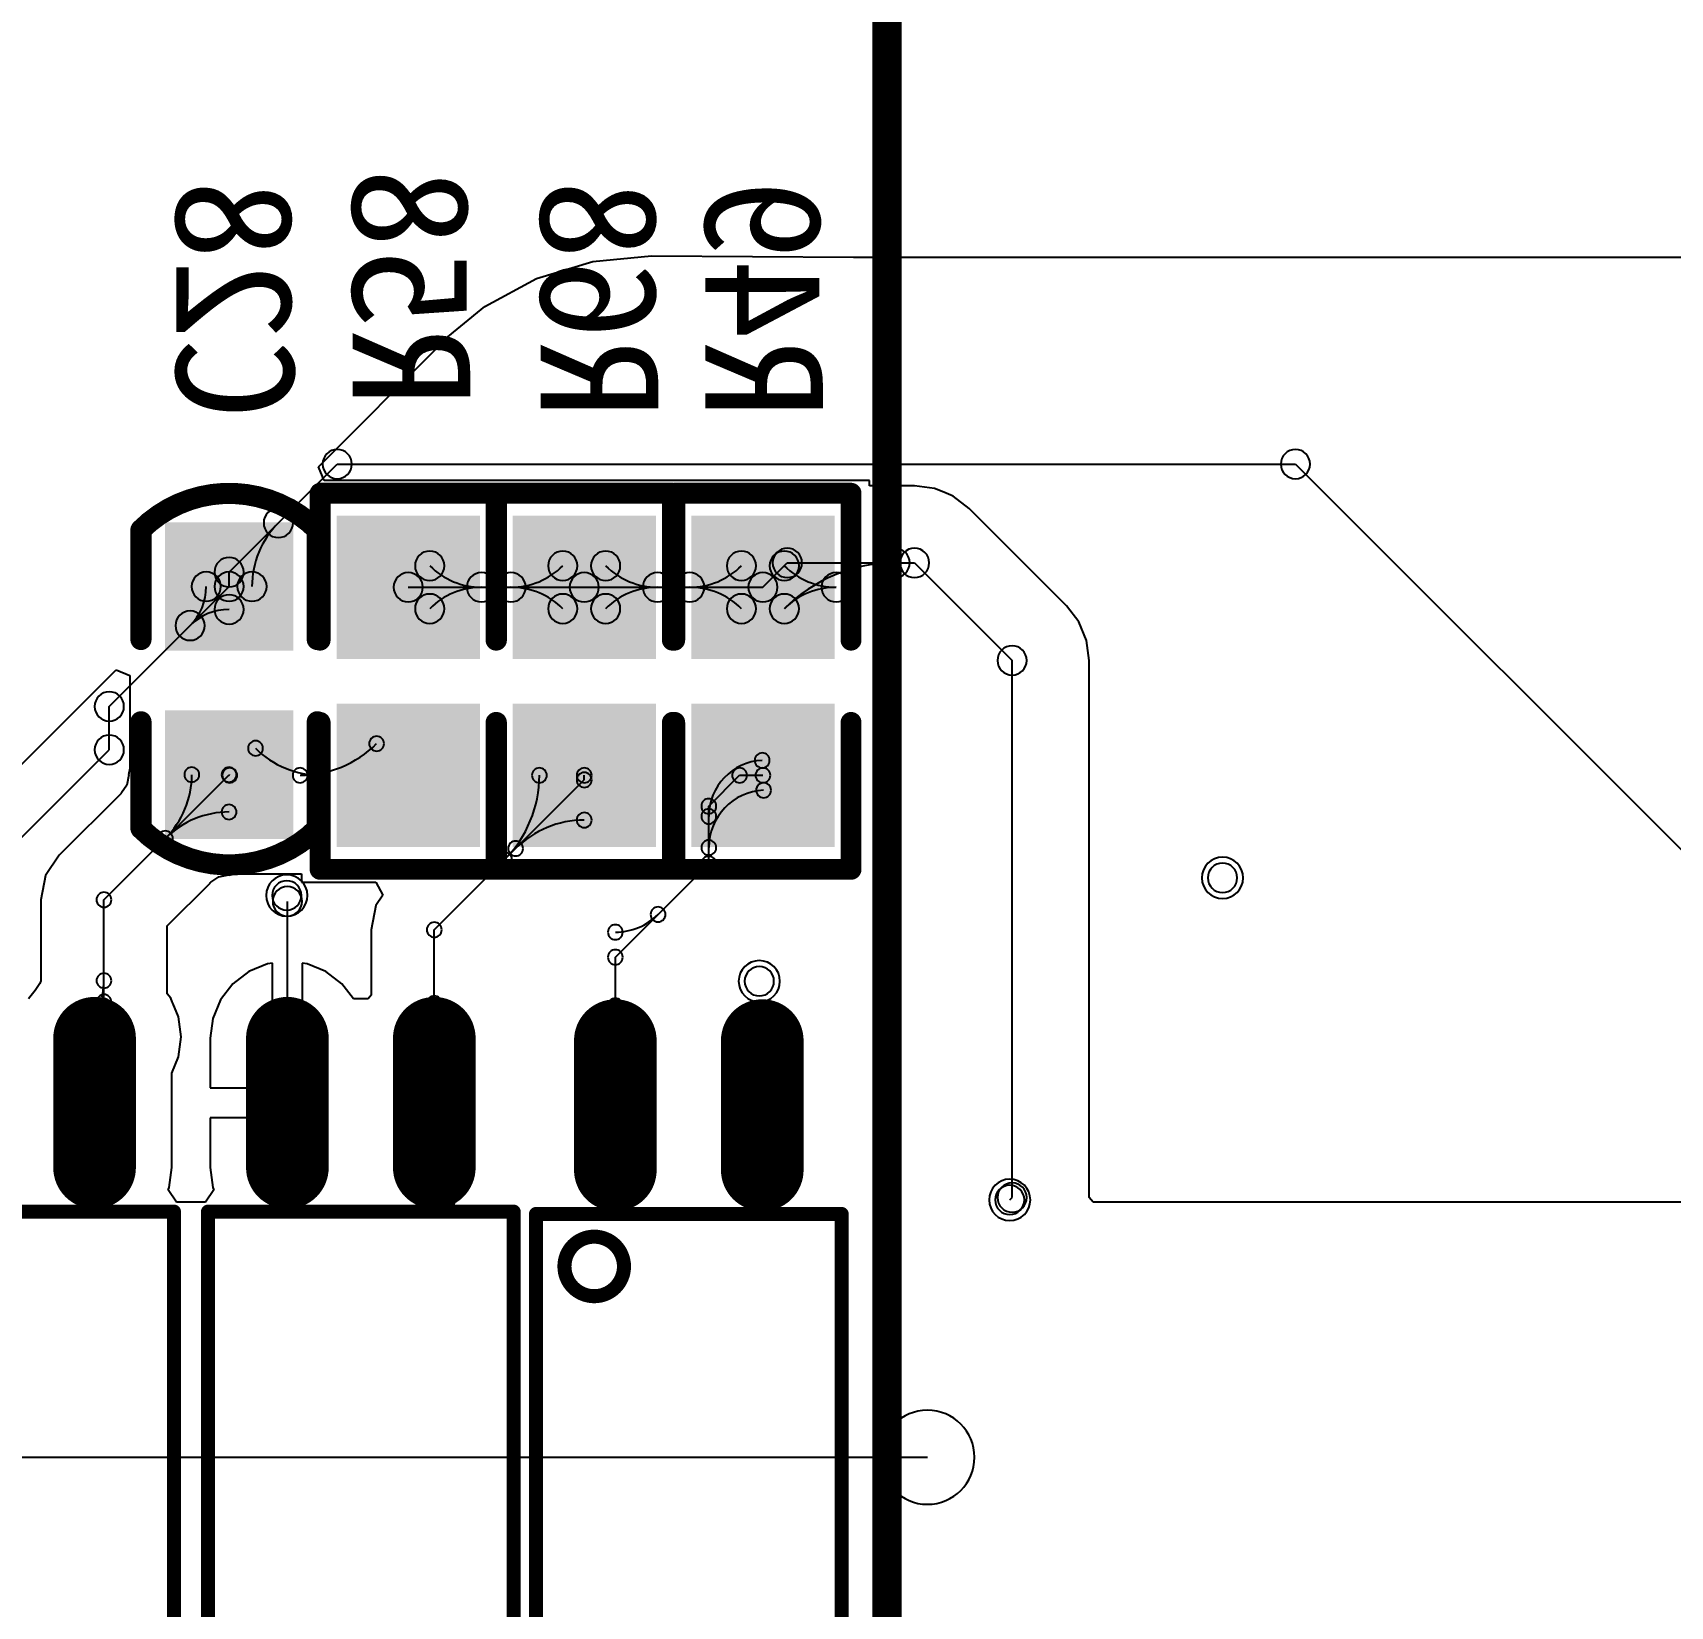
# Model space of a CAD drawing. Header units: inches. Extents: x 32166 to 66782, y 2386 to 7162.
# Drawn here: x 33365.8 to 33428.5, y 2953.6 to 3013.9 of the extents above; entities that cross this region are included whole.
import ezdxf

# ---------------------------------------------------------------- set-up
doc = ezdxf.new("R2010")
doc.units = ezdxf.units.IN
doc.header["$LTSCALE"] = 0.64311
doc.header["$MEASUREMENT"] = 0
for name, color, linetype in [('BOTTOMLAYER', 5, 'CONTINUOUS'), ('BOTTOMOVERLAY', 54, 'CONTINUOUS'), ('BOTTOMPASTE', 16, 'CONTINUOUS'), ('BOTTOMSOLDER', 6, 'CONTINUOUS'), ('KEEPOUTLAYER', 6, 'CONTINUOUS'), ('MULTILAYER', 9, 'CONTINUOUS')]:
    doc.layers.add(name, color=color, linetype=linetype)
doc.styles.get("Standard").update_dxf_attribs({"font": 'txt', "width": 0.8})

msp = doc.modelspace()

# ---------------------------------------------------------------- linework, layer by layer
at = {"layer": 'BOTTOMLAYER'}
for p, q in [((33385.107, 3004.445), (33387.262, 3005.099)), ((33387.262, 3005.099), (33389.502, 3005.32)), ((33389.502, 3005.32), (33397.233, 3005.264)), ((33397.233, 3005.264), (33448.883, 3005.264)), ((33383.121, 3003.384), (33385.107, 3004.445)), ((33381.424, 3001.991), (33383.121, 3003.384)), ((33381.42, 3001.916), (33381.424, 3001.991)), ((33376.757, 2997.243), (33381.42, 3001.916)), ((33381.42, 3001.916), (33381.42, 3001.916)), ((33381.42, 3001.916), (33381.42, 3001.916)), ((33373.335, 2993.207), (33377.473, 2997.344)), ((33376.976, 2996.715), (33376.757, 2997.243)), ((33377.473, 2997.344), (33414.153, 2997.344)), ((33414.153, 2997.344), (33438.385, 2973.112)), ((33397.854, 2996.715), (33376.976, 2996.715)), ((33397.854, 2996.514), (33397.854, 2996.715)), ((33398.647, 2996.514), (33397.854, 2996.514)), ((33398.829, 2996.532), (33398.647, 2996.514)), ((33398.829, 2996.514), (33398.829, 2996.532)), ((33399.573, 2996.514), (33398.829, 2996.514)), ((33400.336, 2996.414), (33399.573, 2996.514)), ((33400.692, 2996.267), (33400.336, 2996.414)), ((33401.048, 2996.119), (33400.692, 2996.267)), ((33401.659, 2995.65), (33401.048, 2996.119)), ((33405.394, 2991.915), (33401.659, 2995.65)), ((33373.335, 2992.654), (33373.335, 2993.207)), ((33393.768, 2992.629), (33394.703, 2993.564)), ((33394.703, 2993.564), (33399.573, 2993.564)), ((33399.573, 2993.564), (33403.308, 2989.829)), ((33368.748, 2988.066), (33373.335, 2992.654)), ((33380.193, 2992.629), (33386.928, 2992.629)), ((33386.928, 2992.629), (33393.768, 2992.629)), ((33405.863, 2991.304), (33405.394, 2991.915)), ((33406.157, 2990.593), (33405.863, 2991.304)), ((33406.258, 2989.829), (33406.157, 2990.593)), ((33361.166, 2981.616), (33369.007, 2989.474)), ((33369.007, 2989.474), (33369.535, 2989.256)), ((33403.308, 2969.264), (33403.308, 2989.829)), ((33406.258, 2969.264), (33406.258, 2989.829)), ((33369.535, 2989.256), (33369.535, 2988.854)), ((33369.535, 2988.854), (33369.535, 2985.687)), ((33368.748, 2986.409), (33368.748, 2988.066)), ((33362.56, 2980.222), (33368.748, 2986.409)), ((33369.535, 2985.687), (33369.489, 2985.454)), ((33368.545, 2980.664), (33373.335, 2985.454)), ((33369.419, 2985.056), (33369.22, 2984.758)), ((33369.496, 2985.445), (33369.419, 2985.056)), ((33369.489, 2985.454), (33369.489, 2985.454)), ((33369.489, 2985.454), (33369.496, 2985.445)), ((33373.335, 2985.454), (33373.36, 2985.429)), ((33381.19, 2979.515), (33386.928, 2985.253)), ((33386.928, 2985.253), (33386.928, 2985.429)), ((33391.698, 2984.249), (33392.877, 2985.429)), ((33392.877, 2985.429), (33393.768, 2985.429)), ((33369.187, 2984.725), (33366.835, 2982.374)), ((33369.207, 2984.745), (33369.184, 2984.727)), ((33369.184, 2984.727), (33369.187, 2984.725)), ((33369.187, 2984.725), (33369.187, 2984.725)), ((33369.22, 2984.758), (33369.207, 2984.745)), ((33391.698, 2982.044), (33391.698, 2984.249)), ((33366.835, 2982.374), (33366.311, 2981.589)), ((33388.12, 2978.467), (33391.698, 2982.044)), ((33366.311, 2981.589), (33366.127, 2980.664)), ((33370.963, 2979.662), (33372.606, 2981.305)), ((33372.606, 2981.305), (33372.606, 2981.305)), ((33372.606, 2981.305), (33372.609, 2981.302)), ((33372.609, 2981.302), (33372.626, 2981.325)), ((33372.626, 2981.325), (33372.639, 2981.338)), ((33372.639, 2981.338), (33372.937, 2981.537)), ((33372.937, 2981.537), (33373.326, 2981.615)), ((33373.326, 2981.615), (33373.335, 2981.607)), ((33373.335, 2981.607), (33373.569, 2981.654)), ((33373.335, 2981.607), (33373.335, 2981.607)), ((33373.569, 2981.654), (33376.107, 2981.654)), ((33376.107, 2981.654), (33376.107, 2981.343)), ((33376.107, 2981.343), (33378.953, 2981.343)), ((33378.953, 2981.343), (33379.223, 2980.839)), ((33366.127, 2980.664), (33366.127, 2977.566)), ((33368.545, 2976.586), (33368.545, 2980.664)), ((33379.223, 2980.839), (33378.956, 2980.441)), ((33375.565, 2972.887), (33375.565, 2980.604)), ((33378.956, 2980.441), (33378.772, 2979.515)), ((33370.963, 2977.069), (33370.963, 2979.662)), ((33378.772, 2979.515), (33378.772, 2977.016)), ((33381.19, 2972.887), (33381.19, 2979.515)), ((33374.802, 2978.212), (33374.09, 2977.917)), ((33374.994, 2978.237), (33374.802, 2978.212)), ((33374.994, 2973.458), (33374.994, 2978.237)), ((33376.329, 2978.212), (33376.137, 2978.237)), ((33376.137, 2978.237), (33376.137, 2972.886)), ((33377.04, 2977.917), (33376.329, 2978.212)), ((33388.12, 2976.397), (33388.12, 2978.467)), ((33366.127, 2977.566), (33366.085, 2977.463)), ((33374.09, 2977.917), (33373.479, 2977.448)), ((33377.651, 2977.448), (33377.04, 2977.917)), ((33365.905, 2977.195), (33365.659, 2976.874)), ((33366.084, 2977.463), (33365.905, 2977.195)), ((33366.085, 2977.463), (33366.084, 2977.463)), ((33366.084, 2977.463), (33366.084, 2977.463)), ((33366.084, 2977.463), (33366.084, 2977.463)), ((33366.084, 2977.463), (33366.084, 2977.463)), ((33366.084, 2977.463), (33366.084, 2977.463)), ((33371.1, 2976.891), (33370.963, 2977.069)), ((33371.158, 2976.751), (33371.1, 2976.891)), ((33373.479, 2977.448), (33373.01, 2976.837)), ((33378.092, 2976.874), (33377.651, 2977.448)), ((33378.772, 2977.016), (33378.664, 2976.874)), ((33371.171, 2976.732), (33371.158, 2976.751)), ((33371.175, 2976.711), (33371.171, 2976.732)), ((33371.395, 2976.179), (33371.175, 2976.711)), ((33373.01, 2976.837), (33372.716, 2976.125)), ((33378.664, 2976.874), (33378.092, 2976.874)), ((33393.722, 2976.374), (33393.745, 2976.397)), ((33371.495, 2975.416), (33371.395, 2976.179)), ((33372.716, 2976.125), (33372.615, 2975.362)), ((33371.395, 2974.652), (33371.495, 2975.416)), ((33372.615, 2975.362), (33372.615, 2973.458)), ((33371.136, 2974.026), (33371.395, 2974.652)), ((33371.136, 2970.412), (33371.136, 2974.026)), ((33372.615, 2973.458), (33374.994, 2973.458)), ((33376.137, 2972.886), (33375.566, 2972.886)), ((33375.566, 2972.886), (33375.566, 2972.315)), ((33381.19, 2969.935), (33381.19, 2972.887)), ((33375.566, 2972.315), (33372.615, 2972.315)), ((33372.615, 2972.315), (33372.615, 2970.412)), ((33371.035, 2969.648), (33371.136, 2970.412)), ((33372.615, 2970.412), (33372.716, 2969.648)), ((33370.998, 2969.559), (33371.035, 2969.648)), ((33371.316, 2969.084), (33370.998, 2969.559)), ((33372.752, 2969.559), (33372.435, 2969.084)), ((33372.716, 2969.648), (33372.752, 2969.559)), ((33381.19, 2969.935), (33381.222, 2969.903)), ((33372.435, 2969.084), (33371.316, 2969.084)), ((33403.218, 2969.174), (33403.308, 2969.264)), ((33406.416, 2969.084), (33406.258, 2969.264)), ((33520.218, 2969.084), (33406.416, 2969.084))]:
    msp.add_line(p, q, dxfattribs=at)
at = {"layer": 'BOTTOMLAYER', "const_width": 2.25}
for points in [[(33368.185, 2975.362), (33368.185, 2970.412)], [(33375.565, 2975.362), (33375.565, 2970.412)], [(33381.19, 2975.362), (33381.19, 2970.412)], [(33388.12, 2970.322), (33388.12, 2975.272)], [(33393.745, 2970.322), (33393.745, 2975.272)]]:
    msp.add_lwpolyline(points, dxfattribs=at)
at = {"layer": 'BOTTOMLAYER', "const_width": 1.125}
for points in [[(33368.185, 2974.799, 1), (33368.185, 2975.924, 1)], [(33375.565, 2974.799, 1), (33375.565, 2975.924, 1)], [(33381.19, 2974.799, 1), (33381.19, 2975.924, 1)], [(33388.12, 2975.834, 1), (33388.12, 2974.709, 1)], [(33393.745, 2975.834, 1), (33393.745, 2974.709, 1)], [(33368.185, 2969.849, 1), (33368.185, 2970.974, 1)], [(33375.565, 2969.849, 1), (33375.565, 2970.974, 1)], [(33381.19, 2969.849, 1), (33381.19, 2970.974, 1)], [(33388.12, 2970.884, 1), (33388.12, 2969.759, 1)], [(33393.745, 2970.884, 1), (33393.745, 2969.759, 1)]]:
    msp.add_lwpolyline(points, format="xyb", close=True, dxfattribs=at)
at = {"layer": 'BOTTOMLAYER'}
for centre, radius, start, end in [((33377.473, 2997.344), 0.562, 0, 180), ((33377.473, 2997.344), 0.562, 0, 180), ((33414.153, 2997.344), 0.562, 0, 180), ((33414.153, 2997.344), 0.562, 0, 180), ((33377.473, 2997.344), 0.562, 180, 0), ((33377.473, 2997.344), 0.562, 180, 0), ((33414.153, 2997.344), 0.562, 180, 0), ((33414.153, 2997.344), 0.562, 180, 0), ((33377.658, 2992.654), 3.448, 135.00013, 180.00013), ((33375.22, 2995.092), 0.562, 0, 180), ((33375.22, 2995.092), 0.562, 180, 0), ((33381.014, 2993.45), 0.562, 0, 180), ((33381.014, 2993.45), 0.562, 0, 180), ((33381.014, 2993.45), 0.562, 0, 180), ((33386.107, 2993.45), 0.562, 0, 180), ((33386.107, 2993.45), 0.562, 0, 180), ((33386.107, 2993.45), 0.562, 0, 180), ((33387.749, 2993.45), 0.562, 0, 180), ((33387.749, 2993.45), 0.562, 0, 180), ((33387.749, 2993.45), 0.562, 0, 180), ((33392.947, 2993.45), 0.562, 0, 180), ((33392.947, 2993.45), 0.562, 0, 180), ((33392.947, 2993.45), 0.562, 0, 180), ((33394.589, 2993.45), 0.562, 0, 180), ((33394.703, 2993.564), 0.562, 0, 180), ((33394.703, 2993.564), 0.562, 0, 180), ((33398.829, 2993.564), 0.562, 0, 180), ((33399.573, 2993.564), 0.562, 0, 180), ((33399.573, 2993.564), 0.562, 0, 180), ((33372.46, 2992.654), 0.562, 0, 180), ((33372.46, 2992.654), 0.562, 0, 180), ((33372.46, 2992.654), 0.562, 0, 180), ((33373.335, 2993.207), 0.562, 0, 180), ((33373.335, 2993.207), 0.562, 0, 180), ((33373.335, 2992.654), 0.562, 0, 180), ((33373.335, 2992.654), 0.562, 0, 180), ((33373.335, 2993.207), 0.562, 180, 0), ((33373.335, 2993.207), 0.562, 180, 0), ((33374.211, 2992.654), 0.562, 0, 180), ((33380.193, 2992.629), 0.562, 0, 180), ((33381.014, 2993.45), 0.562, 180, 0), ((33381.014, 2993.45), 0.562, 180, 0), ((33381.014, 2993.45), 0.562, 180, 0), ((33382.996, 2995.432), 2.803, 225.00018, 270.00018), ((33382.996, 2995.432), 2.803, 225.00018, 270.00018), ((33382.996, 2995.432), 2.803, 225.00018, 270.00018), ((33382.996, 2992.629), 0.562, 0, 180), ((33382.996, 2992.629), 0.562, 0, 180), ((33382.996, 2992.629), 0.562, 0, 180), ((33382.996, 2992.629), 0.562, 0, 180), ((33382.996, 2992.629), 0.562, 0, 180), ((33382.996, 2992.629), 0.562, 0, 180), ((33384.125, 2992.629), 0.562, 0, 180), ((33384.125, 2992.629), 0.562, 0, 180), ((33384.125, 2992.629), 0.562, 0, 180), ((33384.125, 2992.629), 0.562, 0, 180), ((33384.125, 2992.629), 0.562, 0, 180), ((33384.125, 2992.629), 0.562, 0, 180), ((33384.125, 2995.432), 2.803, 269.99982, 314.99982), ((33384.125, 2995.432), 2.803, 269.99982, 314.99982), ((33384.125, 2995.432), 2.803, 269.99982, 314.99982), ((33386.107, 2993.45), 0.562, 180, 0), ((33386.107, 2993.45), 0.562, 180, 0), ((33386.107, 2993.45), 0.562, 180, 0), ((33386.928, 2992.629), 0.562, 0, 180), ((33386.928, 2992.629), 0.562, 0, 180), ((33387.749, 2993.45), 0.562, 180, 0), ((33387.749, 2993.45), 0.562, 180, 0), ((33387.749, 2993.45), 0.562, 180, 0), ((33389.731, 2995.432), 2.803, 225.00018, 270.00018), ((33389.731, 2995.432), 2.803, 225.00018, 270.00018), ((33389.731, 2995.432), 2.803, 225.00018, 270.00018), ((33389.731, 2992.629), 0.562, 0, 180), ((33389.731, 2992.629), 0.562, 0, 180), ((33389.731, 2992.629), 0.562, 0, 180), ((33389.731, 2992.629), 0.562, 0, 180), ((33389.731, 2992.629), 0.562, 0, 180), ((33389.731, 2992.629), 0.562, 0, 180), ((33390.965, 2992.629), 0.562, 0, 180), ((33390.965, 2992.629), 0.562, 0, 180), ((33390.965, 2992.629), 0.562, 0, 180), ((33390.965, 2992.629), 0.562, 0, 180), ((33390.965, 2992.629), 0.562, 0, 180), ((33390.965, 2992.629), 0.562, 0, 180), ((33390.965, 2995.432), 2.803, 269.99982, 314.99982), ((33390.965, 2995.432), 2.803, 269.99982, 314.99982), ((33390.965, 2995.432), 2.803, 269.99982, 314.99982), ((33392.947, 2993.45), 0.562, 180, 0), ((33392.947, 2993.45), 0.562, 180, 0), ((33392.947, 2993.45), 0.562, 180, 0), ((33393.768, 2992.629), 0.562, 0, 180), ((33393.768, 2992.629), 0.562, 0, 180), ((33394.589, 2993.45), 0.562, 180, 0), ((33394.703, 2993.564), 0.562, 180, 0), ((33394.703, 2993.564), 0.562, 180, 0), ((33398.829, 2987.568), 5.996, 89.99993, 134.99993), ((33396.571, 2995.432), 2.803, 225.00018, 270.00018), ((33396.571, 2992.629), 0.562, 0, 180), ((33396.571, 2992.629), 0.562, 0, 180), ((33398.829, 2993.564), 0.562, 180, 0), ((33399.573, 2993.564), 0.562, 180, 0), ((33399.573, 2993.564), 0.562, 180, 0), ((33370.347, 2992.654), 2.113, 314.99978, 359.99978), ((33370.347, 2992.654), 2.113, 314.99978, 359.99978), ((33370.347, 2992.654), 2.113, 314.99978, 359.99978), ((33372.46, 2992.654), 0.562, 180, 0), ((33372.46, 2992.654), 0.562, 180, 0), ((33372.46, 2992.654), 0.562, 180, 0), ((33373.335, 2992.654), 0.562, 180, 0), ((33373.335, 2992.654), 0.562, 180, 0), ((33374.211, 2992.654), 0.562, 180, 0), ((33380.193, 2992.629), 0.562, 180, 0), ((33382.996, 2989.826), 2.803, 89.99982, 134.99982), ((33382.996, 2989.826), 2.803, 89.99982, 134.99982), ((33382.996, 2989.826), 2.803, 89.99982, 134.99982), ((33382.996, 2992.629), 0.562, 180, 0), ((33382.996, 2992.629), 0.562, 180, 0), ((33382.996, 2992.629), 0.562, 180, 0), ((33382.996, 2992.629), 0.562, 180, 0), ((33382.996, 2992.629), 0.562, 180, 0), ((33382.996, 2992.629), 0.562, 180, 0), ((33384.125, 2992.629), 0.562, 180, 0), ((33384.125, 2992.629), 0.562, 180, 0), ((33384.125, 2992.629), 0.562, 180, 0), ((33384.125, 2992.629), 0.562, 180, 0), ((33384.125, 2992.629), 0.562, 180, 0), ((33384.125, 2992.629), 0.562, 180, 0), ((33384.125, 2989.826), 2.803, 45.00018, 90.00018), ((33384.125, 2989.826), 2.803, 45.00018, 90.00018), ((33384.125, 2989.826), 2.803, 45.00018, 90.00018), ((33386.928, 2992.629), 0.562, 180, 0), ((33386.928, 2992.629), 0.562, 180, 0), ((33389.731, 2989.826), 2.803, 89.99982, 134.99982), ((33389.731, 2989.826), 2.803, 89.99982, 134.99982), ((33389.731, 2989.826), 2.803, 89.99982, 134.99982), ((33389.731, 2992.629), 0.562, 180, 0), ((33389.731, 2992.629), 0.562, 180, 0), ((33389.731, 2992.629), 0.562, 180, 0), ((33389.731, 2992.629), 0.562, 180, 0), ((33389.731, 2992.629), 0.562, 180, 0), ((33389.731, 2992.629), 0.562, 180, 0), ((33390.965, 2992.629), 0.562, 180, 0), ((33390.965, 2992.629), 0.562, 180, 0), ((33390.965, 2992.629), 0.562, 180, 0), ((33390.965, 2992.629), 0.562, 180, 0), ((33390.965, 2992.629), 0.562, 180, 0), ((33390.965, 2992.629), 0.562, 180, 0), ((33390.965, 2989.826), 2.803, 45.00018, 90.00018), ((33390.965, 2989.826), 2.803, 45.00018, 90.00018), ((33390.965, 2989.826), 2.803, 45.00018, 90.00018), ((33393.768, 2992.629), 0.562, 180, 0), ((33393.768, 2992.629), 0.562, 180, 0), ((33396.571, 2989.826), 2.803, 89.99982, 134.99982), ((33396.571, 2992.629), 0.562, 180, 0), ((33396.571, 2992.629), 0.562, 180, 0), ((33373.335, 2991.779), 0.562, 0, 180), ((33373.335, 2991.779), 0.562, 0, 180), ((33373.335, 2991.779), 0.562, 0, 180), ((33381.014, 2991.808), 0.562, 0, 180), ((33381.014, 2991.808), 0.562, 0, 180), ((33381.014, 2991.808), 0.562, 0, 180), ((33386.107, 2991.808), 0.562, 0, 180), ((33386.107, 2991.808), 0.562, 0, 180), ((33386.107, 2991.808), 0.562, 0, 180), ((33387.749, 2991.808), 0.562, 0, 180), ((33387.749, 2991.808), 0.562, 0, 180), ((33387.749, 2991.808), 0.562, 0, 180), ((33392.947, 2991.808), 0.562, 0, 180), ((33392.947, 2991.808), 0.562, 0, 180), ((33392.947, 2991.808), 0.562, 0, 180), ((33394.589, 2991.808), 0.562, 0, 180), ((33394.589, 2991.808), 0.562, 0, 180), ((33371.841, 2991.16), 0.562, 0, 180), ((33371.841, 2991.16), 0.562, 0, 180), ((33371.841, 2991.16), 0.562, 0, 180), ((33371.841, 2991.16), 0.562, 0, 180), ((33371.841, 2991.16), 0.562, 0, 180), ((33371.841, 2991.16), 0.562, 0, 180), ((33373.335, 2989.666), 2.113, 90.00022, 135.00022), ((33373.335, 2989.666), 2.113, 90.00022, 135.00022), ((33373.335, 2989.666), 2.113, 90.00022, 135.00022), ((33373.335, 2991.779), 0.562, 180, 0), ((33373.335, 2991.779), 0.562, 180, 0), ((33373.335, 2991.779), 0.562, 180, 0), ((33381.014, 2991.808), 0.562, 180, 0), ((33381.014, 2991.808), 0.562, 180, 0), ((33381.014, 2991.808), 0.562, 180, 0), ((33386.107, 2991.808), 0.562, 180, 0), ((33386.107, 2991.808), 0.562, 180, 0), ((33386.107, 2991.808), 0.562, 180, 0), ((33387.749, 2991.808), 0.562, 180, 0), ((33387.749, 2991.808), 0.562, 180, 0), ((33387.749, 2991.808), 0.562, 180, 0), ((33392.947, 2991.808), 0.562, 180, 0), ((33392.947, 2991.808), 0.562, 180, 0), ((33392.947, 2991.808), 0.562, 180, 0), ((33394.589, 2991.808), 0.562, 180, 0), ((33394.589, 2991.808), 0.562, 180, 0), ((33371.841, 2991.16), 0.562, 180, 0), ((33371.841, 2991.16), 0.562, 180, 0), ((33371.841, 2991.16), 0.562, 180, 0), ((33371.841, 2991.16), 0.562, 180, 0), ((33371.841, 2991.16), 0.562, 180, 0), ((33371.841, 2991.16), 0.562, 180, 0), ((33403.308, 2989.829), 0.562, 0, 180), ((33403.308, 2989.829), 0.562, 0, 180), ((33403.308, 2989.829), 0.562, 180, 0), ((33403.308, 2989.829), 0.562, 180, 0), ((33368.748, 2988.066), 0.562, 0, 180), ((33368.748, 2988.066), 0.562, 0, 180), ((33368.748, 2988.066), 0.562, 180, 0), ((33368.748, 2988.066), 0.562, 180, 0), ((33368.748, 2986.409), 0.562, 0, 180), ((33368.748, 2986.409), 0.562, 0, 180), ((33378.981, 2986.641), 0.286, 0, 180), ((33368.748, 2986.409), 0.562, 180, 0), ((33368.748, 2986.409), 0.562, 180, 0), ((33374.346, 2986.464), 0.286, 0, 180), ((33374.346, 2986.464), 0.286, 180, 0), ((33376.845, 2988.963), 3.534, 225.00013, 270.00013), ((33376.054, 2989.568), 4.139, 270, 315), ((33378.981, 2986.641), 0.286, 180, 0), ((33393.741, 2986), 0.286, 0, 180), ((33393.741, 2986), 0.286, 0, 180), ((33393.741, 2986), 0.286, 0, 180), ((33371.907, 2985.454), 0.286, 0, 180), ((33371.907, 2985.454), 0.286, 0, 180), ((33373.335, 2985.454), 0.286, 0, 180), ((33373.335, 2985.454), 0.286, 0, 180), ((33373.36, 2985.429), 0.286, 0, 180), ((33376.054, 2985.429), 0.286, 0, 180), ((33376.845, 2985.429), 0.286, 0, 180), ((33385.213, 2985.429), 0.286, 0, 180), ((33385.213, 2985.429), 0.286, 0, 180), ((33386.928, 2985.429), 0.286, 0, 180), ((33393.842, 2983.858), 2.144, 92.7019, 179.9999), ((33393.842, 2983.858), 2.144, 92.7019, 179.9999), ((33393.842, 2983.858), 2.144, 92.7019, 179.9999), ((33392.877, 2985.429), 0.286, 0, 180), ((33392.877, 2985.429), 0.286, 0, 180), ((33393.741, 2986), 0.286, 180, 0), ((33393.741, 2986), 0.286, 180, 0), ((33393.741, 2986), 0.286, 180, 0), ((33393.768, 2985.429), 0.286, 0, 180), ((33368.457, 2985.454), 3.449, 315.00014, 0.00014), ((33368.457, 2985.454), 3.449, 315.00014, 0.00014), ((33371.907, 2985.454), 0.286, 180, 0), ((33371.907, 2985.454), 0.286, 180, 0), ((33373.335, 2985.454), 0.286, 180, 0), ((33373.335, 2985.454), 0.286, 180, 0), ((33373.36, 2985.429), 0.286, 180, 0), ((33376.054, 2985.429), 0.286, 180, 0), ((33376.845, 2985.429), 0.286, 180, 0), ((33380.649, 2985.429), 4.564, 314.99988, 359.99988), ((33380.649, 2985.429), 4.564, 314.99988, 359.99988), ((33385.213, 2985.429), 0.286, 180, 0), ((33385.213, 2985.429), 0.286, 180, 0), ((33386.928, 2985.253), 0.286, 0, 180), ((33386.928, 2985.253), 0.286, 0, 180), ((33386.928, 2985.429), 0.286, 180, 0), ((33386.928, 2985.253), 0.286, 180, 0), ((33386.928, 2985.253), 0.286, 180, 0), ((33392.877, 2985.429), 0.286, 180, 0), ((33392.877, 2985.429), 0.286, 180, 0), ((33393.768, 2985.429), 0.286, 180, 0), ((33393.795, 2984.858), 0.286, 0, 180), ((33393.795, 2984.858), 0.286, 0, 180), ((33393.795, 2984.858), 0.286, 0, 180), ((33391.698, 2984.249), 0.286, 0, 180), ((33391.698, 2984.249), 0.286, 0, 180), ((33393.898, 2982.66), 2.201, 92.70195, 179.99995), ((33393.898, 2982.66), 2.201, 92.70195, 179.99995), ((33393.898, 2982.66), 2.201, 92.70195, 179.99995), ((33393.795, 2984.858), 0.286, 180, 0), ((33393.795, 2984.858), 0.286, 180, 0), ((33393.795, 2984.858), 0.286, 180, 0), ((33373.335, 2980.576), 3.449, 89.99986, 134.99986), ((33373.335, 2980.576), 3.449, 89.99986, 134.99986), ((33373.335, 2984.025), 0.286, 0, 180), ((33373.335, 2984.025), 0.286, 0, 180), ((33373.335, 2984.025), 0.286, 180, 0), ((33373.335, 2984.025), 0.286, 180, 0), ((33386.928, 2983.715), 0.286, 0, 180), ((33386.928, 2983.715), 0.286, 0, 180), ((33391.698, 2984.249), 0.286, 180, 0), ((33391.698, 2984.249), 0.286, 180, 0), ((33391.698, 2983.858), 0.286, 0, 180), ((33391.698, 2983.858), 0.286, 0, 180), ((33391.698, 2983.858), 0.286, 0, 180), ((33391.698, 2983.858), 0.286, 180, 0), ((33391.698, 2983.858), 0.286, 180, 0), ((33391.698, 2983.858), 0.286, 180, 0), ((33370.896, 2983.015), 0.286, 0, 180), ((33370.896, 2983.015), 0.286, 0, 180), ((33370.896, 2983.015), 0.286, 0, 180), ((33370.896, 2983.015), 0.286, 0, 180), ((33386.928, 2980.001), 3.714, 90.00015, 135.00015), ((33386.928, 2980.001), 3.714, 90.00015, 135.00015), ((33386.928, 2983.715), 0.286, 180, 0), ((33386.928, 2983.715), 0.286, 180, 0), ((33370.896, 2983.015), 0.286, 180, 0), ((33370.896, 2983.015), 0.286, 180, 0), ((33370.896, 2983.015), 0.286, 180, 0), ((33370.896, 2983.015), 0.286, 180, 0), ((33384.302, 2982.627), 0.286, 0, 180), ((33384.302, 2982.627), 0.286, 0, 180), ((33384.302, 2982.627), 0.286, 180, 0), ((33384.302, 2982.627), 0.286, 180, 0), ((33391.698, 2982.66), 0.286, 0, 180), ((33391.698, 2982.66), 0.286, 0, 180), ((33391.698, 2982.66), 0.286, 0, 180), ((33391.698, 2982.66), 0.286, 180, 0), ((33391.698, 2982.66), 0.286, 180, 0), ((33391.698, 2982.66), 0.286, 180, 0), ((33383.876, 2982.202), 0.286, 0, 180), ((33383.876, 2982.202), 0.286, 0, 180), ((33383.876, 2982.202), 0.286, 180, 0), ((33383.876, 2982.202), 0.286, 180, 0), ((33391.698, 2982.044), 0.286, 0, 180), ((33391.698, 2982.044), 0.286, 0, 180), ((33391.698, 2982.044), 0.286, 180, 0), ((33391.698, 2982.044), 0.286, 180, 0), ((33411.363, 2981.504), 0.562, 0, 180), ((33375.543, 2980.829), 0.562, 0, 180), ((33411.363, 2981.504), 0.562, 180, 0), ((33368.545, 2980.664), 0.286, 0, 180), ((33368.545, 2980.664), 0.286, 0, 180), ((33368.545, 2980.664), 0.286, 180, 0), ((33368.545, 2980.664), 0.286, 180, 0), ((33375.543, 2980.829), 0.562, 180, 0), ((33375.565, 2980.604), 0.562, 0, 180), ((33375.565, 2980.604), 0.562, 180, 0), ((33388.12, 2981.739), 2.314, 270.00003, 315.00003), ((33389.757, 2980.103), 0.286, 0, 180), ((33389.757, 2980.103), 0.286, 180, 0), ((33381.19, 2979.515), 0.286, 0, 180), ((33381.19, 2979.515), 0.286, 0, 180), ((33381.19, 2979.515), 0.286, 180, 0), ((33381.19, 2979.515), 0.286, 180, 0), ((33388.12, 2979.425), 0.286, 0, 180), ((33388.12, 2979.425), 0.286, 180, 0), ((33388.12, 2978.467), 0.286, 0, 180), ((33388.12, 2978.467), 0.286, 0, 180), ((33388.12, 2978.467), 0.286, 180, 0), ((33388.12, 2978.467), 0.286, 180, 0), ((33365.98, 2977.567), 2.565, 314.99983, 359.99983), ((33365.98, 2977.567), 2.565, 314.99983, 359.99983), ((33368.545, 2977.567), 0.286, 0, 180), ((33368.545, 2977.567), 0.286, 0, 180), ((33368.545, 2977.567), 0.286, 180, 0), ((33368.545, 2977.567), 0.286, 180, 0), ((33393.631, 2977.544), 0.562, 0, 180), ((33393.631, 2977.544), 0.562, 180, 0), ((33368.545, 2976.752), 0.286, 0, 180), ((33368.545, 2976.752), 0.286, 0, 180), ((33368.545, 2976.752), 0.286, 0, 180), ((33368.545, 2976.752), 0.286, 0, 180), ((33381.19, 2976.698), 0.286, 0, 180), ((33381.19, 2976.698), 0.286, 0, 180), ((33381.19, 2976.698), 0.286, 0, 180), ((33381.19, 2976.698), 0.286, 0, 180), ((33388.12, 2976.608), 0.286, 0, 180), ((33388.12, 2976.608), 0.286, 0, 180), ((33388.12, 2976.608), 0.286, 0, 180), ((33388.12, 2976.608), 0.286, 0, 180), ((33367.209, 2976.752), 1.336, 314.99963, 359.99963), ((33367.209, 2976.752), 1.336, 314.99963, 359.99963), ((33368.545, 2976.586), 0.286, 0, 180), ((33368.545, 2976.752), 0.286, 180, 0), ((33368.545, 2976.752), 0.286, 180, 0), ((33368.545, 2976.752), 0.286, 180, 0), ((33368.545, 2976.752), 0.286, 180, 0), ((33368.545, 2976.586), 0.286, 180, 0), ((33369.881, 2976.752), 1.336, 180.00037, 225.00037), ((33369.881, 2976.752), 1.336, 180.00037, 225.00037), ((33379.854, 2976.698), 1.336, 314.99963, 359.99963), ((33379.854, 2976.698), 1.336, 314.99963, 359.99963), ((33381.19, 2976.698), 0.286, 180, 0), ((33381.19, 2976.698), 0.286, 180, 0), ((33381.19, 2976.698), 0.286, 180, 0), ((33381.19, 2976.698), 0.286, 180, 0), ((33382.527, 2976.698), 1.336, 180.00037, 225.00037), ((33382.527, 2976.698), 1.336, 180.00037, 225.00037), ((33386.784, 2976.608), 1.336, 314.99963, 359.99963), ((33386.784, 2976.608), 1.336, 314.99963, 359.99963), ((33388.12, 2976.397), 0.286, 0, 180), ((33388.12, 2976.608), 0.286, 180, 0), ((33388.12, 2976.608), 0.286, 180, 0), ((33388.12, 2976.608), 0.286, 180, 0), ((33388.12, 2976.608), 0.286, 180, 0), ((33388.12, 2976.397), 0.286, 180, 0), ((33389.457, 2976.608), 1.336, 180.00037, 225.00037), ((33389.457, 2976.608), 1.336, 180.00037, 225.00037), ((33393.722, 2976.374), 0.286, 0, 180), ((33393.722, 2976.374), 0.286, 180, 0), ((33393.745, 2976.397), 0.286, 0, 180), ((33393.745, 2976.397), 0.286, 180, 0), ((33367.794, 2975.753), 0.286, 0, 180), ((33367.794, 2975.753), 0.286, 0, 180), ((33367.794, 2975.753), 0.286, 180, 0), ((33367.794, 2975.753), 0.286, 180, 0), ((33368.154, 2975.807), 0.286, 0, 180), ((33368.154, 2975.807), 0.286, 0, 180), ((33368.154, 2975.807), 0.286, 180, 0), ((33368.154, 2975.807), 0.286, 180, 0), ((33368.545, 2975.416), 0.562, 0, 180), ((33368.937, 2975.807), 0.286, 0, 180), ((33368.937, 2975.807), 0.286, 0, 180), ((33368.937, 2975.807), 0.286, 180, 0), ((33368.937, 2975.807), 0.286, 180, 0), ((33380.799, 2975.753), 0.286, 0, 180), ((33380.799, 2975.753), 0.286, 0, 180), ((33380.799, 2975.753), 0.286, 180, 0), ((33380.799, 2975.753), 0.286, 180, 0), ((33381.582, 2975.753), 0.286, 0, 180), ((33381.582, 2975.753), 0.286, 0, 180), ((33381.582, 2975.753), 0.286, 180, 0), ((33381.582, 2975.753), 0.286, 180, 0), ((33387.729, 2975.663), 0.286, 0, 180), ((33387.729, 2975.663), 0.286, 0, 180), ((33387.729, 2975.663), 0.286, 180, 0), ((33387.729, 2975.663), 0.286, 180, 0), ((33388.512, 2975.663), 0.286, 0, 180), ((33388.512, 2975.663), 0.286, 0, 180), ((33388.512, 2975.663), 0.286, 180, 0), ((33388.512, 2975.663), 0.286, 180, 0), ((33368.545, 2975.416), 0.562, 180, 0), ((33375.565, 2972.887), 0.562, 0, 180), ((33381.19, 2972.887), 0.286, 0, 180), ((33381.19, 2972.887), 0.286, 0, 180), ((33375.565, 2972.887), 0.562, 180, 0), ((33381.19, 2972.887), 0.286, 180, 0), ((33381.19, 2972.887), 0.286, 180, 0), ((33381.19, 2970.731), 0.286, 0, 180), ((33381.19, 2970.731), 0.286, 0, 180), ((33381.19, 2970.578), 0.286, 0, 180), ((33381.19, 2970.578), 0.286, 0, 180), ((33381.19, 2970.731), 0.286, 180, 0), ((33381.19, 2970.731), 0.286, 180, 0), ((33382.634, 2970.731), 1.444, 180.00034, 225.00034), ((33382.634, 2970.731), 1.444, 180.00034, 225.00034), ((33380.83, 2969.71), 0.286, 0, 180), ((33380.83, 2969.71), 0.286, 0, 180), ((33379.962, 2970.578), 1.229, 314.9996, 359.9996), ((33379.962, 2970.578), 1.229, 314.9996, 359.9996), ((33381.19, 2970.578), 0.286, 180, 0), ((33381.19, 2970.578), 0.286, 180, 0), ((33381.19, 2969.935), 0.286, 0, 180), ((33381.19, 2969.935), 0.286, 0, 180), ((33381.222, 2969.903), 0.286, 0, 180), ((33381.613, 2969.71), 0.286, 0, 180), ((33381.613, 2969.71), 0.286, 0, 180), ((33380.83, 2969.71), 0.286, 180, 0), ((33380.83, 2969.71), 0.286, 180, 0), ((33381.222, 2969.318), 0.562, 0, 180), ((33381.19, 2969.935), 0.286, 180, 0), ((33381.19, 2969.935), 0.286, 180, 0), ((33381.222, 2969.903), 0.286, 180, 0), ((33381.613, 2969.71), 0.286, 180, 0), ((33381.613, 2969.71), 0.286, 180, 0), ((33403.218, 2969.174), 0.562, 0, 180), ((33403.218, 2969.174), 0.562, 0, 180), ((33403.308, 2969.264), 0.562, 0, 180), ((33403.308, 2969.264), 0.562, 0, 180), ((33381.222, 2969.318), 0.562, 180, 0), ((33403.218, 2969.174), 0.562, 180, 0), ((33403.218, 2969.174), 0.562, 180, 0), ((33403.308, 2969.264), 0.562, 180, 0), ((33403.308, 2969.264), 0.562, 180, 0)]:
    msp.add_arc(centre, radius, start, end, dxfattribs=at)
for points in [[(33375.336, 2990.654), (33375.336, 2994.654), (33371.335, 2990.654), (33371.335, 2994.654)], [(33377.907, 2994.915), (33377.907, 2990.343), (33382.479, 2994.915), (33382.479, 2990.343)], [(33384.642, 2994.915), (33384.642, 2990.343), (33389.214, 2994.915), (33389.214, 2990.343)], [(33391.482, 2994.915), (33391.482, 2990.343), (33396.054, 2994.915), (33396.054, 2990.343)], [(33377.907, 2987.715), (33377.907, 2983.143), (33382.479, 2987.715), (33382.479, 2983.143)], [(33384.642, 2987.715), (33384.642, 2983.143), (33389.214, 2987.715), (33389.214, 2983.143)], [(33391.482, 2987.715), (33391.482, 2983.143), (33396.054, 2987.715), (33396.054, 2983.143)], [(33375.336, 2983.454), (33375.336, 2987.454), (33371.335, 2983.454), (33371.335, 2987.454)]]:
    msp.add_solid(points, dxfattribs=at)
at = {"layer": 'BOTTOMOVERLAY'}
for points, const_width in [([(33398.517, 2934.861), (33398.517, 3065.361)], 1.125), ([(33376.818, 2996.229), (33376.818, 2990.604)], 0.8), ([(33383.568, 2996.229), (33376.818, 2996.229)], 0.8), ([(33383.553, 2990.604), (33383.553, 2996.229)], 0.8), ([(33390.303, 2996.229), (33383.553, 2996.229)], 0.8), ([(33383.568, 2996.229), (33383.568, 2990.604)], 0.8), ([(33390.303, 2990.604), (33390.303, 2996.229)], 0.8), ([(33390.393, 2996.229), (33390.393, 2990.604)], 0.8), ([(33390.393, 2996.229), (33397.143, 2996.229)], 0.8), ([(33397.143, 2996.229), (33397.143, 2990.604)], 0.8), ([(33369.96, 2990.629), (33369.96, 2994.826)], 0.81), ([(33376.71, 2990.629), (33376.71, 2994.826)], 0.81), ([(33369.96, 2983.396), (33369.96, 2987.479)], 0.81), ([(33376.71, 2983.396), (33376.71, 2987.479)], 0.81), ([(33376.818, 2987.454), (33376.818, 2981.829)], 0.8), ([(33383.553, 2981.829), (33383.553, 2987.454)], 0.8), ([(33383.568, 2987.454), (33383.568, 2981.829)], 0.8), ([(33390.303, 2981.829), (33390.303, 2987.454)], 0.8), ([(33390.393, 2987.454), (33390.393, 2981.829)], 0.8), ([(33397.143, 2987.454), (33397.143, 2981.829)], 0.8), ([(33383.568, 2981.829), (33376.818, 2981.829)], 0.8), ([(33390.303, 2981.829), (33383.553, 2981.829)], 0.8), ([(33390.393, 2981.829), (33397.143, 2981.829)], 0.8), ([(33359.523, 2968.724), (33371.223, 2968.724)], 0.539), ([(33371.223, 2948.924), (33371.223, 2968.724)], 0.539), ([(33372.528, 2948.924), (33372.528, 2968.724)], 0.539), ([(33372.528, 2968.724), (33384.228, 2968.724)], 0.539), ([(33384.228, 2948.924), (33384.228, 2968.724)], 0.539), ([(33385.083, 2968.634), (33396.783, 2968.634)], 0.539), ([(33385.083, 2948.834), (33385.083, 2968.634)], 0.539), ([(33396.783, 2948.834), (33396.783, 2968.634)], 0.539)]:
    msp.add_lwpolyline(points, dxfattribs=dict(at, const_width=const_width))
at = {"layer": 'BOTTOMOVERLAY', "const_width": 0.81}
for points in [[(33369.96, 2994.826, -0.414214), (33376.71, 2994.826)], [(33376.71, 2983.396, -0.414214), (33369.96, 2983.396)]]:
    msp.add_lwpolyline(points, format="xyb", dxfattribs=at)
at = {"layer": 'BOTTOMOVERLAY'}
for points, const_width in [([(33376.618, 2996.229, 1), (33377.018, 2996.229, 1)], 0.4), ([(33376.618, 2996.229, 1), (33377.018, 2996.229, 1)], 0.4), ([(33383.353, 2996.229, 1), (33383.753, 2996.229, 1)], 0.4), ([(33383.353, 2996.229, 1), (33383.753, 2996.229, 1)], 0.4), ([(33383.368, 2996.229, 1), (33383.768, 2996.229, 1)], 0.4), ([(33383.368, 2996.229, 1), (33383.768, 2996.229, 1)], 0.4), ([(33390.103, 2996.229, 1), (33390.503, 2996.229, 1)], 0.4), ([(33390.103, 2996.229, 1), (33390.503, 2996.229, 1)], 0.4), ([(33390.193, 2996.229, 1), (33390.593, 2996.229, 1)], 0.4), ([(33390.193, 2996.229, 1), (33390.593, 2996.229, 1)], 0.4), ([(33396.943, 2996.229, 1), (33397.343, 2996.229, 1)], 0.4), ([(33396.943, 2996.229, 1), (33397.343, 2996.229, 1)], 0.4), ([(33370.163, 2994.826, 1), (33369.758, 2994.826, 1)], 0.405), ([(33370.163, 2994.826, 1), (33369.758, 2994.826, 1)], 0.405), ([(33376.913, 2994.826, 1), (33376.508, 2994.826, 1)], 0.405), ([(33376.913, 2994.826, 1), (33376.508, 2994.826, 1)], 0.405), ([(33370.163, 2990.629, 1), (33369.758, 2990.629, 1)], 0.405), ([(33376.913, 2990.629, 1), (33376.508, 2990.629, 1)], 0.405), ([(33376.618, 2990.604, 1), (33377.018, 2990.604, 1)], 0.4), ([(33383.353, 2990.604, 1), (33383.753, 2990.604, 1)], 0.4), ([(33383.368, 2990.604, 1), (33383.768, 2990.604, 1)], 0.4), ([(33390.103, 2990.604, 1), (33390.503, 2990.604, 1)], 0.4), ([(33390.193, 2990.604, 1), (33390.593, 2990.604, 1)], 0.4), ([(33396.943, 2990.604, 1), (33397.343, 2990.604, 1)], 0.4), ([(33370.163, 2987.479, 1), (33369.758, 2987.479, 1)], 0.405), ([(33376.913, 2987.479, 1), (33376.508, 2987.479, 1)], 0.405), ([(33376.618, 2987.454, 1), (33377.018, 2987.454, 1)], 0.4), ([(33383.353, 2987.454, 1), (33383.753, 2987.454, 1)], 0.4), ([(33383.368, 2987.454, 1), (33383.768, 2987.454, 1)], 0.4), ([(33390.103, 2987.454, 1), (33390.503, 2987.454, 1)], 0.4), ([(33390.193, 2987.454, 1), (33390.593, 2987.454, 1)], 0.4), ([(33396.943, 2987.454, 1), (33397.343, 2987.454, 1)], 0.4), ([(33370.163, 2983.396, 1), (33369.758, 2983.396, 1)], 0.405), ([(33370.163, 2983.396, 1), (33369.758, 2983.396, 1)], 0.405), ([(33376.913, 2983.396, 1), (33376.508, 2983.396, 1)], 0.405), ([(33376.913, 2983.396, 1), (33376.508, 2983.396, 1)], 0.405), ([(33376.618, 2981.829, 1), (33377.018, 2981.829, 1)], 0.4), ([(33376.618, 2981.829, 1), (33377.018, 2981.829, 1)], 0.4), ([(33383.353, 2981.829, 1), (33383.753, 2981.829, 1)], 0.4), ([(33383.353, 2981.829, 1), (33383.753, 2981.829, 1)], 0.4), ([(33383.368, 2981.829, 1), (33383.768, 2981.829, 1)], 0.4), ([(33383.368, 2981.829, 1), (33383.768, 2981.829, 1)], 0.4), ([(33390.103, 2981.829, 1), (33390.503, 2981.829, 1)], 0.4), ([(33390.103, 2981.829, 1), (33390.503, 2981.829, 1)], 0.4), ([(33390.193, 2981.829, 1), (33390.593, 2981.829, 1)], 0.4), ([(33390.193, 2981.829, 1), (33390.593, 2981.829, 1)], 0.4), ([(33396.943, 2981.829, 1), (33397.343, 2981.829, 1)], 0.4), ([(33396.943, 2981.829, 1), (33397.343, 2981.829, 1)], 0.4), ([(33371.223, 2968.59, 1), (33371.223, 2968.859, 1)], 0.27), ([(33371.223, 2968.59, 1), (33371.223, 2968.859, 1)], 0.27), ([(33372.528, 2968.59, 1), (33372.528, 2968.859, 1)], 0.27), ([(33372.528, 2968.59, 1), (33372.528, 2968.859, 1)], 0.27), ([(33384.228, 2968.59, 1), (33384.228, 2968.859, 1)], 0.27), ([(33384.228, 2968.59, 1), (33384.228, 2968.859, 1)], 0.27), ([(33385.083, 2968.769, 1), (33385.083, 2968.5, 1)], 0.27), ([(33385.083, 2968.769, 1), (33385.083, 2968.5, 1)], 0.27), ([(33396.783, 2968.769, 1), (33396.783, 2968.5, 1)], 0.27), ([(33396.783, 2968.769, 1), (33396.783, 2968.5, 1)], 0.27), ([(33387.311, 2965.486, 1), (33387.311, 2967.765, 1)], 0.539), ([(33387.311, 2967.9, 1), (33387.311, 2967.63, 1)], 0.27), ([(33387.311, 2965.621, 1), (33387.311, 2965.351, 1)], 0.27)]:
    msp.add_lwpolyline(points, format="xyb", close=True, dxfattribs=dict(at, const_width=const_width))
at = {"layer": 'BOTTOMPASTE', "const_width": 2.25}
for points in [[(33368.185, 2975.362), (33368.185, 2970.412)], [(33375.565, 2975.362), (33375.565, 2970.412)], [(33381.19, 2975.362), (33381.19, 2970.412)], [(33388.12, 2970.322), (33388.12, 2975.272)], [(33393.745, 2970.322), (33393.745, 2975.272)]]:
    msp.add_lwpolyline(points, dxfattribs=at)
at = {"layer": 'BOTTOMPASTE', "const_width": 1.125}
for points in [[(33368.185, 2974.799, 1), (33368.185, 2975.924, 1)], [(33375.565, 2974.799, 1), (33375.565, 2975.924, 1)], [(33381.19, 2974.799, 1), (33381.19, 2975.924, 1)], [(33388.12, 2975.834, 1), (33388.12, 2974.709, 1)], [(33393.745, 2975.834, 1), (33393.745, 2974.709, 1)], [(33368.185, 2969.849, 1), (33368.185, 2970.974, 1)], [(33375.565, 2969.849, 1), (33375.565, 2970.974, 1)], [(33381.19, 2969.849, 1), (33381.19, 2970.974, 1)], [(33388.12, 2970.884, 1), (33388.12, 2969.759, 1)], [(33393.745, 2970.884, 1), (33393.745, 2969.759, 1)]]:
    msp.add_lwpolyline(points, format="xyb", close=True, dxfattribs=at)
at = {"layer": 'BOTTOMPASTE'}
for points in [[(33375.336, 2990.654), (33375.336, 2994.654), (33371.335, 2990.654), (33371.335, 2994.654)], [(33377.907, 2994.915), (33377.907, 2990.343), (33382.479, 2994.915), (33382.479, 2990.343)], [(33384.642, 2994.915), (33384.642, 2990.343), (33389.214, 2994.915), (33389.214, 2990.343)], [(33391.482, 2994.915), (33391.482, 2990.343), (33396.054, 2994.915), (33396.054, 2990.343)], [(33377.907, 2987.715), (33377.907, 2983.143), (33382.479, 2987.715), (33382.479, 2983.143)], [(33384.642, 2987.715), (33384.642, 2983.143), (33389.214, 2987.715), (33389.214, 2983.143)], [(33391.482, 2987.715), (33391.482, 2983.143), (33396.054, 2987.715), (33396.054, 2983.143)], [(33375.336, 2983.454), (33375.336, 2987.454), (33371.335, 2983.454), (33371.335, 2987.454)]]:
    msp.add_solid(points, dxfattribs=at)
at = {"layer": 'BOTTOMSOLDER', "const_width": 3.164}
for points in [[(33368.185, 2975.362), (33368.185, 2970.412)], [(33375.565, 2975.362), (33375.565, 2970.412)], [(33381.19, 2975.362), (33381.19, 2970.412)], [(33388.12, 2970.322), (33388.12, 2975.272)], [(33393.745, 2970.322), (33393.745, 2975.272)]]:
    msp.add_lwpolyline(points, dxfattribs=at)
at = {"layer": 'BOTTOMSOLDER', "const_width": 1.582}
for points in [[(33368.185, 2974.571, 1), (33368.185, 2976.153, 1)], [(33375.565, 2974.571, 1), (33375.565, 2976.153, 1)], [(33381.19, 2974.571, 1), (33381.19, 2976.153, 1)], [(33388.12, 2976.063, 1), (33388.12, 2974.481, 1)], [(33393.745, 2976.063, 1), (33393.745, 2974.481, 1)], [(33368.185, 2969.621, 1), (33368.185, 2971.203, 1)], [(33375.565, 2969.621, 1), (33375.565, 2971.203, 1)], [(33381.19, 2969.621, 1), (33381.19, 2971.203, 1)], [(33388.12, 2971.113, 1), (33388.12, 2969.531, 1)], [(33393.745, 2971.113, 1), (33393.745, 2969.531, 1)]]:
    msp.add_lwpolyline(points, format="xyb", close=True, dxfattribs=at)
at = {"layer": 'BOTTOMSOLDER'}
for centre, start, end in [((33411.363, 2981.504), 0, 180), ((33375.543, 2980.829), 0, 180), ((33411.363, 2981.504), 180, 0), ((33375.543, 2980.829), 180, 0), ((33393.631, 2977.544), 0, 180), ((33393.631, 2977.544), 180, 0), ((33368.545, 2975.416), 0, 180), ((33368.545, 2975.416), 180, 0), ((33381.222, 2969.318), 0, 180), ((33403.218, 2969.174), 0, 180), ((33381.222, 2969.318), 180, 0), ((33403.218, 2969.174), 180, 0)]:
    msp.add_arc(centre, 0.791, start, end, dxfattribs=at)
for points in [[(33375.793, 2990.196), (33375.793, 2995.111), (33370.878, 2990.196), (33370.878, 2995.111)], [(33377.45, 2995.372), (33377.45, 2989.886), (33382.937, 2995.372), (33382.937, 2989.886)], [(33384.185, 2995.372), (33384.185, 2989.886), (33389.671, 2995.372), (33389.671, 2989.886)], [(33391.025, 2995.372), (33391.025, 2989.886), (33396.511, 2995.372), (33396.511, 2989.886)], [(33377.45, 2988.172), (33377.45, 2982.686), (33382.937, 2988.172), (33382.937, 2982.686)], [(33384.185, 2988.172), (33384.185, 2982.686), (33389.671, 2988.172), (33389.671, 2982.686)], [(33391.025, 2988.172), (33391.025, 2982.686), (33396.511, 2988.172), (33396.511, 2982.686)], [(33375.793, 2982.996), (33375.793, 2987.911), (33370.878, 2982.996), (33370.878, 2987.911)]]:
    msp.add_solid(points, dxfattribs=at)
at = {"layer": 'KEEPOUTLAYER'}
msp.add_line((33355.968, 2959.319), (33400.068, 2959.319), dxfattribs=at)
for start, end in [(0, 180), (180, 0)]:
    msp.add_arc((33400.068, 2959.319), 1.8, start, end, dxfattribs=at)
at = {"layer": 'MULTILAYER'}
for centre, start, end in [((33411.363, 2981.504), 0, 180), ((33375.543, 2980.829), 0, 180), ((33411.363, 2981.504), 180, 0), ((33375.543, 2980.829), 180, 0), ((33393.631, 2977.544), 0, 180), ((33393.631, 2977.544), 180, 0), ((33368.545, 2975.416), 0, 180), ((33368.545, 2975.416), 180, 0), ((33381.222, 2969.318), 0, 180), ((33403.218, 2969.174), 0, 180), ((33381.222, 2969.318), 180, 0), ((33403.218, 2969.174), 180, 0)]:
    msp.add_arc(centre, 0.562, start, end, dxfattribs=at)

# ---------------------------------------------------------------- texts
at = {"layer": 'BOTTOMOVERLAY', "text_generation_flag": 2}
for s, p in [('R58', (33378.063, 2999.504)), ('C28', (33371.313, 2999.054)), ('R68', (33385.263, 2999.054)), ('R49', (33391.563, 2999.054))]:
    msp.add_text(s, height=4.5, rotation=270, dxfattribs=at).set_placement(p)

doc.saveas('drawing.dxf')
